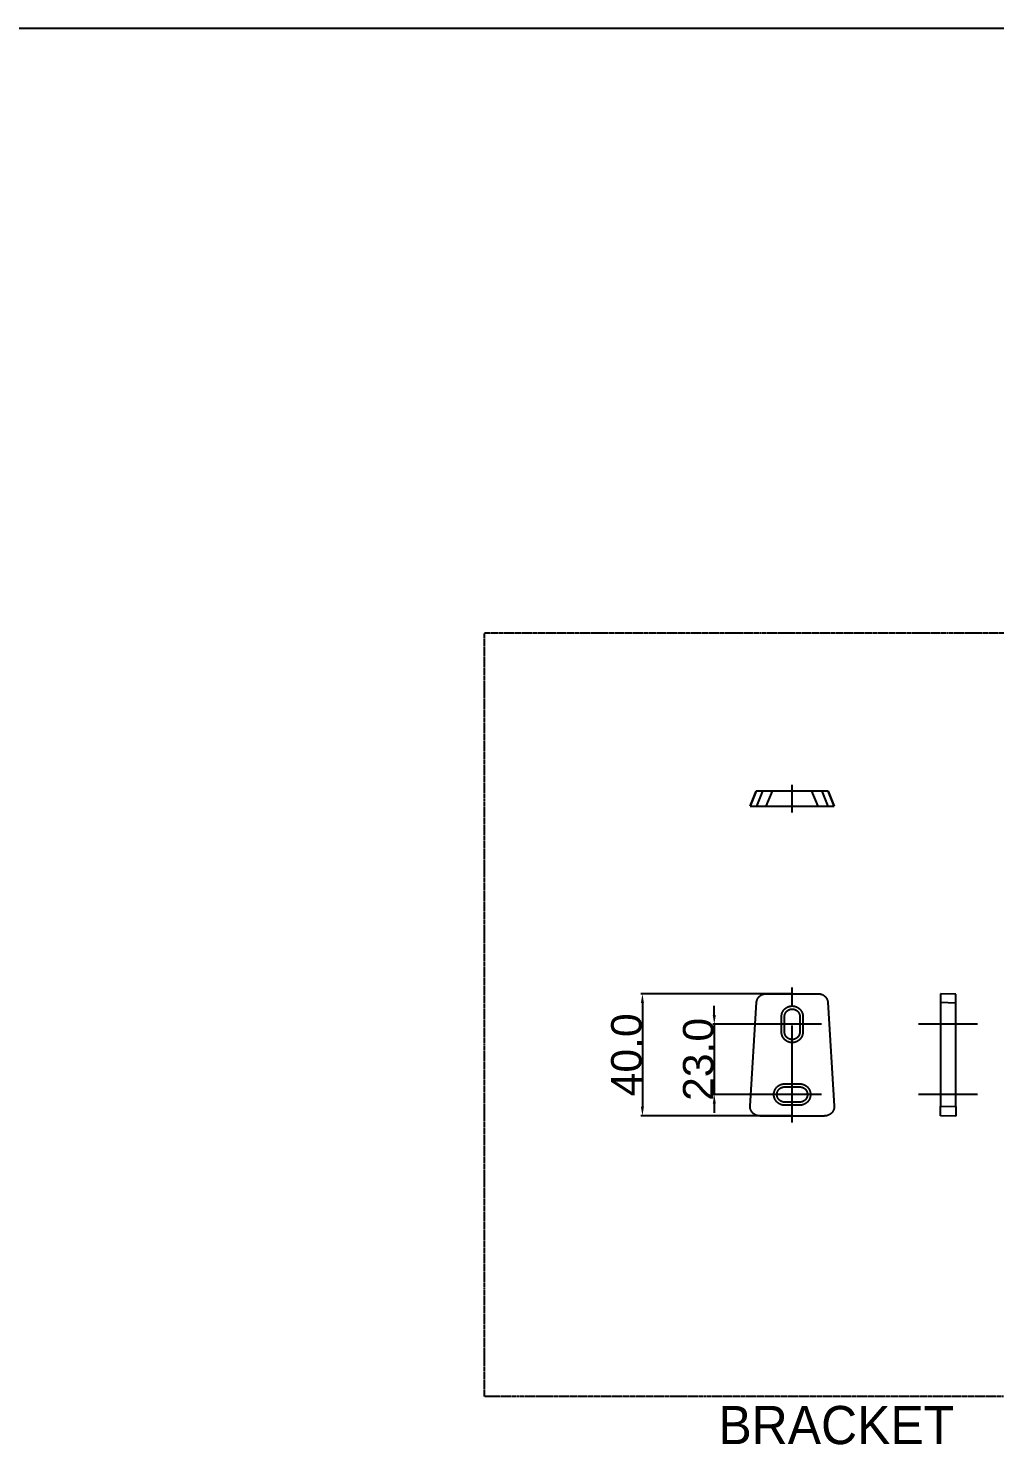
# Model space of a CAD drawing. Header units: millimetres. Extents: x -267 to 1063, y -200 to 868.
# Drawn here: x 495.2 to 811.7, y 404.5 to 868.3 of the extents above; entities that cross this region are included whole.
import ezdxf

# ---------------------------------------------------------------- set-up
doc = ezdxf.new("R2010")
doc.units = ezdxf.units.MM
doc.header["$MEASUREMENT"] = 0
for name, pattern in [('CENTER', [50.8, 31.75, -6.35, 6.35, -6.35]), ('PHANTOM', [2.5, 1.25, -0.25, 0.25, -0.25, 0.25, -0.25]), ('PHANTOM2', [1.25, 0.625, -0.125, 0.125, -0.125, 0.125, -0.125])]:
    doc.linetypes.add(name, pattern=pattern)
for name, color, linetype in [('4', 1, 'PHANTOM'), ('CEN', 1, 'CENTER'), ('Default', 7, 'Continuous')]:
    doc.layers.add(name, color=color, linetype=linetype)
doc.styles.add('Arial', font='arial.ttf')
doc.dimstyles.new('Dimension Style 02', dxfattribs={"dimtxt": 10, "dimasz": 3, "dimexe": 0.5, "dimexo": 0.5, "dimgap": 0.09, "dimtad": 1, "dimtoh": 1, "dimdec": 1, "dimzin": 1, "dimdsep": 46, "dimtxsty": 'Arial', "dimcen": 0.5, "dimadec": 1, "dimazin": 0, "dimtfac": 1, "dimtdec": 4, "dimtix": 1, "dimtmove": 0, "dimatfit": 3, "dimfxl": 0, "dimtolj": 1, "dimtzin": 1, "dimarcsym": 0})

# ---------------------------------------------------------------- blocks, each defined once
blk = doc.blocks.new('*D1')
at = {"layer": 'Default', "color": 0, "lineweight": -2}
for p, q in [((744.89, 552.17), (695.83, 552.17)), ((696.33, 549.17), (696.33, 515.17)), ((744.89, 512.17), (695.83, 512.17))]:
    blk.add_line(p, q, dxfattribs=at)
at = {"layer": 'Default', "color": 0}
for points in [[(696.83, 549.17), (695.83, 549.17), (696.33, 552.17)], [(695.83, 515.17), (696.83, 515.17), (696.33, 512.17)]]:
    blk.add_solid(points, dxfattribs=at)
at = {"layer": 'Defpoints', "color": 0}
for p in [(745.39, 552.17), (696.33, 512.17), (745.39, 512.17)]:
    blk.add_point(p, dxfattribs=at)
at = {"layer": 'Default', "color": 0, "insert": (691.14, 532.17), "char_height": 10, "attachment_point": 5, "rotation": 90, "style": 'Arial'}
blk.add_mtext('\\A1;40.0', dxfattribs=at)
blk = doc.blocks.new('*D2')
at = {"layer": 'Default', "color": 0, "lineweight": -2}
for p, q in [((719.87, 545.17), (719.87, 548.17)), ((744.82, 542.17), (719.37, 542.17)), ((719.87, 542.17), (719.87, 519.17)), ((744.82, 519.17), (719.37, 519.17)), ((719.87, 516.17), (719.87, 513.17))]:
    blk.add_line(p, q, dxfattribs=at)
at = {"layer": 'Default', "color": 0}
for points in [[(719.37, 545.17), (720.37, 545.17), (719.87, 542.17)], [(720.37, 516.17), (719.37, 516.17), (719.87, 519.17)]]:
    blk.add_solid(points, dxfattribs=at)
at = {"layer": 'Defpoints', "color": 0}
for p in [(745.32, 542.17), (719.87, 519.17), (745.32, 519.17)]:
    blk.add_point(p, dxfattribs=at)
at = {"layer": 'Default', "color": 0, "insert": (714.68, 530.67), "char_height": 10, "attachment_point": 5, "rotation": 90, "style": 'Arial'}
blk.add_mtext('\\A1;23.0', dxfattribs=at)

msp = doc.modelspace()

# ---------------------------------------------------------------- linework, layer by layer
for p, q in [((731.58, 613.54), (733.58, 618.54)), ((733.58, 618.54), (731.59, 613.54)), ((735.71, 618.54), (733.58, 618.54)), ((735.71, 618.54), (733.71, 613.54)), ((738.9, 618.54), (735.71, 618.54)), ((736.91, 613.54), (738.9, 618.54)), ((751.87, 618.54), (738.9, 618.54)), ((755.07, 618.54), (751.87, 618.54)), ((753.87, 613.54), (751.87, 618.54)), ((757.19, 618.54), (755.07, 618.54)), ((755.07, 618.54), (757.06, 613.54)), ((759.19, 613.54), (757.19, 618.54)), ((757.19, 618.54), (757.2, 618.54)), ((757.2, 618.54), (759.19, 613.54)), ((731.59, 613.54), (731.58, 613.54)), ((731.59, 613.54), (733.71, 613.54)), ((733.71, 613.54), (736.91, 613.54)), ((736.91, 613.54), (753.87, 613.54)), ((753.87, 613.54), (757.06, 613.54)), ((757.06, 613.54), (759.19, 613.54)), ((759.19, 613.54), (759.19, 613.54)), ((735.37, 551.82), (735.46, 551.87)), ((735.46, 551.87), (735.56, 551.91)), ((735.56, 551.91), (735.66, 551.95)), ((735.66, 551.95), (735.76, 551.99)), ((735.76, 551.99), (735.86, 552.02)), ((735.86, 552.02), (735.96, 552.05)), ((735.96, 552.05), (736.06, 552.08)), ((736.06, 552.08), (736.17, 552.1)), ((736.17, 552.1), (736.27, 552.12)), ((736.27, 552.12), (736.38, 552.14)), ((736.38, 552.14), (736.48, 552.15)), ((736.48, 552.15), (736.59, 552.16)), ((736.59, 552.16), (736.69, 552.17)), ((736.69, 552.17), (736.8, 552.17)), ((736.7, 552.17), (754.07, 552.17)), ((736.8, 552.17), (736.91, 552.17)), ((753.87, 552.17), (753.97, 552.17)), ((753.97, 552.17), (754.08, 552.17)), ((754.08, 552.17), (754.19, 552.16)), ((754.19, 552.16), (754.29, 552.15)), ((754.29, 552.15), (754.4, 552.14)), ((754.4, 552.14), (754.5, 552.12)), ((754.5, 552.12), (754.61, 552.1)), ((754.61, 552.1), (754.71, 552.08)), ((754.71, 552.08), (754.81, 552.05)), ((754.81, 552.05), (754.92, 552.02)), ((754.92, 552.02), (755.02, 551.99)), ((755.02, 551.99), (755.12, 551.95)), ((755.12, 551.95), (755.21, 551.91)), ((755.21, 551.91), (755.31, 551.87)), ((755.31, 551.87), (755.41, 551.82)), ((799.01, 552.04), (794.01, 552.17)), ((794.01, 552.17), (794.01, 549.37)), ((799.01, 549.24), (799.01, 552.04)), ((731.59, 515.37), (733.71, 549.37)), ((733.71, 549.37), (733.72, 549.47)), ((733.72, 549.47), (733.74, 549.58)), ((733.74, 549.58), (733.76, 549.68)), ((733.76, 549.68), (733.78, 549.79)), ((733.78, 549.79), (733.81, 549.89)), ((733.81, 549.89), (733.84, 549.99)), ((733.84, 549.99), (733.87, 550.09)), ((733.87, 550.09), (733.91, 550.19)), ((733.91, 550.19), (733.95, 550.29)), ((733.95, 550.29), (733.99, 550.39)), ((733.99, 550.39), (734.04, 550.48)), ((734.04, 550.48), (734.09, 550.58)), ((734.09, 550.58), (734.14, 550.67)), ((734.14, 550.67), (734.2, 550.76)), ((734.2, 550.76), (734.26, 550.85)), ((734.26, 550.85), (734.32, 550.93)), ((734.32, 550.93), (734.39, 551.02)), ((734.39, 551.02), (734.46, 551.1)), ((734.46, 551.1), (734.53, 551.18)), ((734.53, 551.18), (734.6, 551.25)), ((734.6, 551.25), (734.68, 551.33)), ((734.68, 551.33), (734.76, 551.4)), ((734.76, 551.4), (734.84, 551.47)), ((734.84, 551.47), (734.92, 551.53)), ((734.92, 551.53), (735.01, 551.6)), ((735.01, 551.6), (735.09, 551.66)), ((735.09, 551.66), (735.18, 551.71)), ((735.18, 551.71), (735.28, 551.77)), ((735.28, 551.77), (735.37, 551.82)), ((742.97, 547.2), (743.03, 547.26)), ((743.03, 547.26), (743.1, 547.31)), ((743.1, 547.31), (743.16, 547.37)), ((743.16, 547.37), (743.23, 547.42)), ((743.23, 547.42), (743.3, 547.47)), ((743.3, 547.47), (743.37, 547.53)), ((743.37, 547.53), (743.44, 547.57)), ((743.44, 547.57), (743.51, 547.62)), ((743.51, 547.62), (743.58, 547.67)), ((743.58, 547.67), (743.66, 547.71)), ((743.66, 547.71), (743.73, 547.75)), ((743.73, 547.75), (743.81, 547.79)), ((743.81, 547.79), (743.89, 547.83)), ((743.89, 547.83), (743.97, 547.87)), ((743.97, 547.87), (744.05, 547.9)), ((744.05, 547.9), (744.13, 547.93)), ((744.13, 547.93), (744.21, 547.96)), ((744.21, 547.96), (744.29, 547.99)), ((744.29, 547.99), (744.38, 548.02)), ((744.38, 548.02), (744.46, 548.04)), ((744.46, 548.04), (744.54, 548.06)), ((744.54, 548.06), (744.63, 548.08)), ((744.63, 548.08), (744.71, 548.1)), ((744.71, 548.1), (744.8, 548.12)), ((744.8, 548.12), (744.88, 548.13)), ((744.88, 548.13), (744.97, 548.14)), ((744.97, 548.14), (745.05, 548.15)), ((745.05, 548.15), (745.13, 548.16)), ((745.13, 548.16), (745.22, 548.16)), ((745.22, 548.16), (745.3, 548.17)), ((745.3, 548.17), (745.39, 548.17)), ((745.39, 548.17), (745.47, 548.17)), ((745.47, 548.17), (745.56, 548.16)), ((745.56, 548.16), (745.64, 548.16)), ((745.64, 548.16), (745.72, 548.15)), ((745.72, 548.15), (745.81, 548.14)), ((745.81, 548.14), (745.89, 548.13)), ((745.89, 548.13), (745.98, 548.12)), ((745.98, 548.12), (746.06, 548.1)), ((746.06, 548.1), (746.15, 548.08)), ((746.15, 548.08), (746.23, 548.06)), ((746.23, 548.06), (746.32, 548.04)), ((746.32, 548.04), (746.4, 548.02)), ((746.4, 548.02), (746.48, 547.99)), ((746.48, 547.99), (746.56, 547.96)), ((746.56, 547.96), (746.65, 547.93)), ((746.65, 547.93), (746.73, 547.9)), ((746.73, 547.9), (746.81, 547.87)), ((746.81, 547.87), (746.89, 547.83)), ((746.89, 547.83), (746.96, 547.79)), ((746.96, 547.79), (747.04, 547.75)), ((747.04, 547.75), (747.12, 547.71)), ((747.12, 547.71), (747.19, 547.67)), ((747.19, 547.67), (747.26, 547.62)), ((747.26, 547.62), (747.34, 547.57)), ((747.34, 547.57), (747.41, 547.53)), ((747.41, 547.53), (747.48, 547.47)), ((747.48, 547.47), (747.55, 547.42)), ((747.55, 547.42), (747.61, 547.37)), ((747.61, 547.37), (747.68, 547.31)), ((747.68, 547.31), (747.74, 547.26)), ((747.74, 547.26), (747.8, 547.2)), ((755.41, 551.82), (755.5, 551.77)), ((755.5, 551.77), (755.59, 551.71)), ((755.59, 551.71), (755.68, 551.66)), ((755.68, 551.66), (755.77, 551.6)), ((755.77, 551.6), (755.85, 551.53)), ((755.85, 551.53), (755.94, 551.47)), ((755.94, 551.47), (756.02, 551.4)), ((756.02, 551.4), (756.1, 551.33)), ((756.1, 551.33), (756.17, 551.25)), ((756.17, 551.25), (756.25, 551.18)), ((756.25, 551.18), (756.32, 551.1)), ((756.32, 551.1), (756.39, 551.02)), ((756.39, 551.02), (756.45, 550.93)), ((756.45, 550.93), (756.51, 550.85)), ((756.51, 550.85), (756.57, 550.76)), ((756.57, 550.76), (756.63, 550.67)), ((756.63, 550.67), (756.68, 550.58)), ((756.68, 550.58), (756.73, 550.48)), ((756.73, 550.48), (756.78, 550.39)), ((756.78, 550.39), (756.82, 550.29)), ((756.82, 550.29), (756.86, 550.19)), ((756.86, 550.19), (756.9, 550.09)), ((756.9, 550.09), (756.93, 549.99)), ((756.93, 549.99), (756.97, 549.89)), ((756.97, 549.89), (756.99, 549.79)), ((756.99, 549.79), (757.01, 549.68)), ((757.01, 549.68), (757.03, 549.58)), ((757.03, 549.58), (757.05, 549.47)), ((757.05, 549.47), (757.06, 549.37)), ((757.06, 549.37), (759.19, 515.37)), ((794.01, 549.37), (799.01, 549.24)), ((794.01, 549.37), (794.01, 515.37)), ((799.01, 515.25), (799.01, 549.24)), ((741.89, 544.84), (741.9, 544.92)), ((741.89, 544.75), (741.89, 544.84)), ((741.89, 544.67), (741.89, 544.75)), ((741.89, 539.58), (741.89, 544.67)), ((741.9, 545), (741.91, 545.09)), ((741.9, 544.92), (741.9, 545)), ((741.91, 545.09), (741.92, 545.17)), ((741.92, 545.17), (741.94, 545.26)), ((741.94, 545.26), (741.95, 545.34)), ((741.95, 545.34), (741.97, 545.43)), ((741.97, 545.43), (741.99, 545.51)), ((741.99, 545.51), (742.01, 545.6)), ((742.01, 545.6), (742.04, 545.68)), ((742.04, 545.68), (742.06, 545.76)), ((742.06, 545.76), (742.09, 545.84)), ((742.09, 545.84), (742.12, 545.93)), ((742.12, 545.93), (742.15, 546.01)), ((742.15, 546.01), (742.19, 546.09)), ((742.19, 546.09), (742.22, 546.17)), ((742.22, 546.17), (742.26, 546.24)), ((742.26, 546.24), (742.3, 546.32)), ((742.3, 546.32), (742.34, 546.4)), ((742.34, 546.4), (742.39, 546.47)), ((742.39, 546.47), (742.43, 546.55)), ((742.43, 546.55), (742.48, 546.62)), ((742.48, 546.62), (742.53, 546.69)), ((742.53, 546.69), (742.58, 546.76)), ((742.58, 546.76), (742.63, 546.83)), ((742.63, 546.83), (742.69, 546.89)), ((742.69, 546.89), (742.74, 546.96)), ((742.74, 546.96), (742.8, 547.02)), ((742.8, 547.02), (742.85, 547.08)), ((742.85, 547.08), (742.91, 547.14)), ((742.89, 544.85), (742.9, 544.91)), ((742.89, 544.79), (742.89, 544.85)), ((742.89, 544.73), (742.89, 544.79)), ((742.89, 544.67), (742.89, 544.73)), ((742.89, 539.61), (742.89, 544.67)), ((742.9, 544.91), (742.91, 544.97)), ((742.91, 547.14), (742.97, 547.2)), ((742.91, 545.03), (742.92, 545.09)), ((742.91, 544.97), (742.91, 545.03)), ((742.92, 545.09), (742.93, 545.15)), ((742.93, 545.15), (742.95, 545.21)), ((742.95, 545.21), (742.96, 545.27)), ((742.96, 545.27), (742.98, 545.33)), ((742.98, 545.33), (742.99, 545.39)), ((742.99, 545.39), (743.01, 545.45)), ((743.01, 545.45), (743.03, 545.51)), ((743.03, 545.51), (743.05, 545.57)), ((743.05, 545.57), (743.08, 545.62)), ((743.08, 545.62), (743.1, 545.68)), ((743.1, 545.68), (743.13, 545.74)), ((743.13, 545.74), (743.16, 545.79)), ((743.16, 545.79), (743.18, 545.85)), ((743.18, 545.85), (743.21, 545.9)), ((743.21, 545.9), (743.24, 545.96)), ((743.24, 545.96), (743.28, 546.01)), ((743.28, 546.01), (743.31, 546.06)), ((743.31, 546.06), (743.35, 546.11)), ((743.35, 546.11), (743.38, 546.16)), ((743.38, 546.16), (743.42, 546.21)), ((743.42, 546.21), (743.46, 546.26)), ((743.46, 546.26), (743.5, 546.3)), ((743.5, 546.3), (743.54, 546.35)), ((743.54, 546.35), (743.58, 546.39)), ((743.58, 546.39), (743.62, 546.44)), ((743.62, 546.44), (743.66, 546.48)), ((743.66, 546.48), (743.71, 546.52)), ((743.71, 546.52), (743.75, 546.56)), ((743.75, 546.56), (743.8, 546.6)), ((743.8, 546.6), (743.85, 546.64)), ((743.85, 546.64), (743.89, 546.67)), ((743.89, 546.67), (743.94, 546.71)), ((743.94, 546.71), (743.99, 546.74)), ((743.99, 546.74), (744.05, 546.78)), ((744.05, 546.78), (744.1, 546.81)), ((744.1, 546.81), (744.15, 546.84)), ((744.15, 546.84), (744.21, 546.87)), ((744.21, 546.87), (744.26, 546.9)), ((744.26, 546.9), (744.32, 546.93)), ((744.32, 546.93), (744.37, 546.95)), ((744.37, 546.95), (744.43, 546.98)), ((744.43, 546.98), (744.49, 547)), ((744.49, 547), (744.55, 547.02)), ((744.55, 547.02), (744.61, 547.04)), ((744.61, 547.04), (744.66, 547.06)), ((744.66, 547.06), (744.72, 547.08)), ((744.72, 547.08), (744.78, 547.09)), ((744.78, 547.09), (744.84, 547.11)), ((744.84, 547.11), (744.9, 547.12)), ((744.9, 547.12), (744.96, 547.13)), ((744.96, 547.13), (745.03, 547.14)), ((745.03, 547.14), (745.09, 547.15)), ((745.09, 547.15), (745.15, 547.16)), ((745.15, 547.16), (745.21, 547.16)), ((745.21, 547.16), (745.27, 547.16)), ((745.27, 547.16), (745.33, 547.17)), ((745.33, 547.17), (745.39, 547.17)), ((745.39, 547.17), (745.45, 547.17)), ((745.45, 547.17), (745.51, 547.16)), ((745.51, 547.16), (745.57, 547.16)), ((745.57, 547.16), (745.63, 547.16)), ((745.63, 547.16), (745.69, 547.15)), ((745.69, 547.15), (745.75, 547.14)), ((745.75, 547.14), (745.81, 547.13)), ((745.81, 547.13), (745.87, 547.12)), ((745.87, 547.12), (745.93, 547.11)), ((745.93, 547.11), (745.99, 547.09)), ((745.99, 547.09), (746.05, 547.08)), ((746.05, 547.08), (746.11, 547.06)), ((746.11, 547.06), (746.17, 547.04)), ((746.17, 547.04), (746.23, 547.02)), ((746.23, 547.02), (746.29, 547)), ((746.29, 547), (746.34, 546.98)), ((746.34, 546.98), (746.4, 546.95)), ((746.4, 546.95), (746.46, 546.93)), ((746.46, 546.93), (746.51, 546.9)), ((746.51, 546.9), (746.57, 546.87)), ((746.57, 546.87), (746.62, 546.84)), ((746.62, 546.84), (746.68, 546.81)), ((746.68, 546.81), (746.73, 546.78)), ((746.73, 546.78), (746.78, 546.74)), ((746.78, 546.74), (746.83, 546.71)), ((746.83, 546.71), (746.88, 546.67)), ((746.88, 546.67), (746.93, 546.64)), ((746.93, 546.64), (746.98, 546.6)), ((746.98, 546.6), (747.02, 546.56)), ((747.02, 546.56), (747.07, 546.52)), ((747.07, 546.52), (747.11, 546.48)), ((747.11, 546.48), (747.15, 546.44)), ((747.15, 546.44), (747.2, 546.39)), ((747.2, 546.39), (747.24, 546.35)), ((747.24, 546.35), (747.28, 546.3)), ((747.28, 546.3), (747.32, 546.26)), ((747.32, 546.26), (747.36, 546.21)), ((747.36, 546.21), (747.39, 546.16)), ((747.39, 546.16), (747.43, 546.11)), ((747.43, 546.11), (747.46, 546.06)), ((747.46, 546.06), (747.5, 546.01)), ((747.5, 546.01), (747.53, 545.96)), ((747.53, 545.96), (747.56, 545.9)), ((747.56, 545.9), (747.59, 545.85)), ((747.59, 545.85), (747.62, 545.79)), ((747.62, 545.79), (747.65, 545.74)), ((747.65, 545.74), (747.67, 545.68)), ((747.67, 545.68), (747.7, 545.62)), ((747.7, 545.62), (747.72, 545.57)), ((747.72, 545.57), (747.74, 545.51)), ((747.74, 545.51), (747.76, 545.45)), ((747.76, 545.45), (747.78, 545.39)), ((747.78, 545.39), (747.8, 545.33)), ((747.8, 547.2), (747.86, 547.14)), ((747.8, 545.33), (747.81, 545.27)), ((747.81, 545.27), (747.83, 545.21)), ((747.83, 545.21), (747.84, 545.15)), ((747.84, 545.15), (747.85, 545.09)), ((747.85, 545.09), (747.86, 545.03)), ((747.86, 547.14), (747.92, 547.08)), ((747.86, 545.03), (747.87, 544.97)), ((747.87, 544.97), (747.88, 544.91)), ((747.88, 544.91), (747.88, 544.85)), ((747.88, 544.85), (747.88, 544.79)), ((747.88, 544.79), (747.89, 544.73)), ((747.89, 544.73), (747.89, 539.67)), ((747.92, 547.08), (747.98, 547.02)), ((747.98, 547.02), (748.03, 546.96)), ((748.03, 546.96), (748.09, 546.89)), ((748.09, 546.89), (748.14, 546.83)), ((748.14, 546.83), (748.19, 546.76)), ((748.19, 546.76), (748.24, 546.69)), ((748.24, 546.69), (748.29, 546.62)), ((748.29, 546.62), (748.34, 546.55)), ((748.34, 546.55), (748.39, 546.47)), ((748.39, 546.47), (748.43, 546.4)), ((748.43, 546.4), (748.47, 546.32)), ((748.47, 546.32), (748.51, 546.24)), ((748.51, 546.24), (748.55, 546.17)), ((748.55, 546.17), (748.59, 546.09)), ((748.59, 546.09), (748.62, 546.01)), ((748.62, 546.01), (748.65, 545.93)), ((748.65, 545.93), (748.68, 545.84)), ((748.68, 545.84), (748.71, 545.76)), ((748.71, 545.76), (748.74, 545.68)), ((748.74, 545.68), (748.76, 545.6)), ((748.76, 545.6), (748.78, 545.51)), ((748.78, 545.51), (748.8, 545.43)), ((748.8, 545.43), (748.82, 545.34)), ((748.82, 545.34), (748.84, 545.26)), ((748.84, 545.26), (748.85, 545.17)), ((748.85, 545.17), (748.86, 545.09)), ((748.86, 545.09), (748.87, 545)), ((748.87, 545), (748.88, 544.92)), ((748.88, 544.92), (748.88, 544.84)), ((748.88, 544.84), (748.89, 544.75)), ((748.89, 544.75), (748.89, 539.67)), ((741.89, 539.5), (741.89, 539.58)), ((741.9, 539.41), (741.89, 539.5)), ((741.9, 539.33), (741.9, 539.41)), ((741.91, 539.25), (741.9, 539.33)), ((741.92, 539.16), (741.91, 539.25)), ((741.94, 539.08), (741.92, 539.16)), ((741.95, 538.99), (741.94, 539.08)), ((741.97, 538.91), (741.95, 538.99)), ((741.99, 538.82), (741.97, 538.91)), ((742.01, 538.74), (741.99, 538.82)), ((742.04, 538.66), (742.01, 538.74)), ((742.06, 538.57), (742.04, 538.66)), ((742.09, 538.49), (742.06, 538.57)), ((742.12, 538.41), (742.09, 538.49)), ((742.15, 538.33), (742.12, 538.41)), ((742.19, 538.25), (742.15, 538.33)), ((742.22, 538.17), (742.19, 538.25)), ((742.26, 538.09), (742.22, 538.17)), ((742.3, 538.01), (742.26, 538.09)), ((742.34, 537.94), (742.3, 538.01)), ((742.89, 539.55), (742.89, 539.61)), ((742.89, 539.49), (742.89, 539.55)), ((742.9, 539.43), (742.89, 539.49)), ((742.91, 539.37), (742.9, 539.43)), ((742.91, 539.31), (742.91, 539.37)), ((742.92, 539.24), (742.91, 539.31)), ((742.93, 539.18), (742.92, 539.24)), ((742.95, 539.12), (742.93, 539.18)), ((742.96, 539.06), (742.95, 539.12)), ((742.98, 539), (742.96, 539.06)), ((742.99, 538.94), (742.98, 539)), ((743.01, 538.89), (742.99, 538.94)), ((743.03, 538.83), (743.01, 538.89)), ((743.05, 538.77), (743.03, 538.83)), ((743.08, 538.71), (743.05, 538.77)), ((743.1, 538.65), (743.08, 538.71)), ((743.13, 538.6), (743.1, 538.65)), ((743.16, 538.54), (743.13, 538.6)), ((743.18, 538.49), (743.16, 538.54)), ((743.21, 538.43), (743.18, 538.49)), ((743.24, 538.38), (743.21, 538.43)), ((743.28, 538.33), (743.24, 538.38)), ((743.31, 538.27), (743.28, 538.33)), ((743.35, 538.22), (743.31, 538.27)), ((743.38, 538.17), (743.35, 538.22)), ((743.42, 538.13), (743.38, 538.17)), ((743.46, 538.08), (743.42, 538.13)), ((743.5, 538.03), (743.46, 538.08)), ((743.54, 537.99), (743.5, 538.03)), ((743.58, 537.94), (743.54, 537.99)), ((743.62, 537.9), (743.58, 537.94)), ((747.2, 537.94), (747.15, 537.9)), ((747.24, 537.99), (747.2, 537.94)), ((747.28, 538.03), (747.24, 537.99)), ((747.32, 538.08), (747.28, 538.03)), ((747.36, 538.13), (747.32, 538.08)), ((747.39, 538.17), (747.36, 538.13)), ((747.43, 538.22), (747.39, 538.17)), ((747.46, 538.27), (747.43, 538.22)), ((747.5, 538.33), (747.46, 538.27)), ((747.53, 538.38), (747.5, 538.33)), ((747.56, 538.43), (747.53, 538.38)), ((747.59, 538.49), (747.56, 538.43)), ((747.62, 538.54), (747.59, 538.49)), ((747.65, 538.6), (747.62, 538.54)), ((747.67, 538.65), (747.65, 538.6)), ((747.7, 538.71), (747.67, 538.65)), ((747.72, 538.77), (747.7, 538.71)), ((747.74, 538.83), (747.72, 538.77)), ((747.76, 538.89), (747.74, 538.83)), ((747.78, 538.94), (747.76, 538.89)), ((747.8, 539), (747.78, 538.94)), ((747.81, 539.06), (747.8, 539)), ((747.83, 539.12), (747.81, 539.06)), ((747.84, 539.18), (747.83, 539.12)), ((747.85, 539.24), (747.84, 539.18)), ((747.86, 539.31), (747.85, 539.24)), ((747.87, 539.37), (747.86, 539.31)), ((747.88, 539.43), (747.87, 539.37)), ((747.89, 539.61), (747.88, 539.55)), ((747.88, 539.55), (747.88, 539.49)), ((747.88, 539.49), (747.88, 539.43)), ((747.89, 539.67), (747.89, 539.61)), ((748.47, 538.01), (748.43, 537.94)), ((748.51, 538.09), (748.47, 538.01)), ((748.55, 538.17), (748.51, 538.09)), ((748.59, 538.25), (748.55, 538.17)), ((748.62, 538.33), (748.59, 538.25)), ((748.65, 538.41), (748.62, 538.33)), ((748.68, 538.49), (748.65, 538.41)), ((748.71, 538.57), (748.68, 538.49)), ((748.74, 538.66), (748.71, 538.57)), ((748.76, 538.74), (748.74, 538.66)), ((748.78, 538.82), (748.76, 538.74)), ((748.8, 538.91), (748.78, 538.82)), ((748.82, 538.99), (748.8, 538.91)), ((748.84, 539.08), (748.82, 538.99)), ((748.85, 539.16), (748.84, 539.08)), ((748.86, 539.25), (748.85, 539.16)), ((748.87, 539.33), (748.86, 539.25)), ((748.88, 539.41), (748.87, 539.33)), ((748.89, 539.58), (748.88, 539.5)), ((748.88, 539.5), (748.88, 539.41)), ((748.89, 539.67), (748.89, 539.58)), ((742.39, 537.86), (742.34, 537.94)), ((742.43, 537.79), (742.39, 537.86)), ((742.48, 537.72), (742.43, 537.79)), ((742.53, 537.65), (742.48, 537.72)), ((742.58, 537.58), (742.53, 537.65)), ((742.63, 537.51), (742.58, 537.58)), ((742.69, 537.44), (742.63, 537.51)), ((742.74, 537.38), (742.69, 537.44)), ((742.8, 537.31), (742.74, 537.38)), ((742.85, 537.25), (742.8, 537.31)), ((742.91, 537.19), (742.85, 537.25)), ((742.97, 537.13), (742.91, 537.19)), ((743.03, 537.08), (742.97, 537.13)), ((743.1, 537.02), (743.03, 537.08)), ((743.16, 536.97), (743.1, 537.02)), ((743.23, 536.91), (743.16, 536.97)), ((743.3, 536.86), (743.23, 536.91)), ((743.37, 536.81), (743.3, 536.86)), ((743.44, 536.76), (743.37, 536.81)), ((743.51, 536.71), (743.44, 536.76)), ((743.58, 536.67), (743.51, 536.71)), ((743.66, 536.62), (743.58, 536.67)), ((743.66, 537.86), (743.62, 537.9)), ((743.71, 537.82), (743.66, 537.86)), ((743.73, 536.58), (743.66, 536.62)), ((743.75, 537.78), (743.71, 537.82)), ((743.81, 536.54), (743.73, 536.58)), ((743.8, 537.74), (743.75, 537.78)), ((743.85, 537.7), (743.8, 537.74)), ((743.89, 536.5), (743.81, 536.54)), ((743.89, 537.66), (743.85, 537.7)), ((743.94, 537.63), (743.89, 537.66)), ((743.97, 536.47), (743.89, 536.5)), ((743.99, 537.59), (743.94, 537.63)), ((744.05, 536.43), (743.97, 536.47)), ((744.05, 537.56), (743.99, 537.59)), ((744.1, 537.53), (744.05, 537.56)), ((744.13, 536.4), (744.05, 536.43)), ((744.15, 537.49), (744.1, 537.53)), ((744.21, 536.37), (744.13, 536.4)), ((744.21, 537.46), (744.15, 537.49)), ((744.26, 537.44), (744.21, 537.46)), ((744.29, 536.34), (744.21, 536.37)), ((744.32, 537.41), (744.26, 537.44)), ((744.38, 536.32), (744.29, 536.34)), ((744.37, 537.38), (744.32, 537.41)), ((744.43, 537.36), (744.37, 537.38)), ((744.46, 536.29), (744.38, 536.32)), ((744.49, 537.33), (744.43, 537.36)), ((744.54, 536.27), (744.46, 536.29)), ((744.55, 537.31), (744.49, 537.33)), ((744.63, 536.25), (744.54, 536.27)), ((744.61, 537.29), (744.55, 537.31)), ((744.66, 537.27), (744.61, 537.29)), ((744.71, 536.23), (744.63, 536.25)), ((744.72, 537.26), (744.66, 537.27)), ((744.8, 536.22), (744.71, 536.23)), ((744.78, 537.24), (744.72, 537.26)), ((744.84, 537.23), (744.78, 537.24)), ((744.88, 536.2), (744.8, 536.22)), ((744.9, 537.21), (744.84, 537.23)), ((744.97, 536.19), (744.88, 536.2)), ((744.96, 537.2), (744.9, 537.21)), ((745.03, 537.19), (744.96, 537.2)), ((745.05, 536.18), (744.97, 536.19)), ((745.09, 537.19), (745.03, 537.19)), ((745.13, 536.18), (745.05, 536.18)), ((745.15, 537.18), (745.09, 537.19)), ((745.22, 536.17), (745.13, 536.18)), ((745.21, 537.17), (745.15, 537.18)), ((745.27, 537.17), (745.21, 537.17)), ((745.3, 536.17), (745.22, 536.17)), ((745.33, 537.17), (745.27, 537.17)), ((745.39, 536.17), (745.3, 536.17)), ((745.39, 537.17), (745.33, 537.17)), ((745.45, 537.17), (745.39, 537.17)), ((745.47, 536.17), (745.39, 536.17)), ((745.51, 537.17), (745.45, 537.17)), ((745.56, 536.17), (745.47, 536.17)), ((745.57, 537.17), (745.51, 537.17)), ((745.64, 536.18), (745.56, 536.17)), ((745.63, 537.18), (745.57, 537.17)), ((745.69, 537.19), (745.63, 537.18)), ((745.72, 536.18), (745.64, 536.18)), ((745.75, 537.19), (745.69, 537.19)), ((745.81, 536.19), (745.72, 536.18)), ((745.81, 537.2), (745.75, 537.19)), ((745.87, 537.21), (745.81, 537.2)), ((745.89, 536.2), (745.81, 536.19)), ((745.93, 537.23), (745.87, 537.21)), ((745.98, 536.22), (745.89, 536.2)), ((745.99, 537.24), (745.93, 537.23)), ((746.06, 536.23), (745.98, 536.22)), ((746.05, 537.26), (745.99, 537.24)), ((746.11, 537.27), (746.05, 537.26)), ((746.15, 536.25), (746.06, 536.23)), ((746.17, 537.29), (746.11, 537.27)), ((746.23, 536.27), (746.15, 536.25)), ((746.23, 537.31), (746.17, 537.29)), ((746.29, 537.33), (746.23, 537.31)), ((746.32, 536.29), (746.23, 536.27)), ((746.34, 537.36), (746.29, 537.33)), ((746.4, 536.32), (746.32, 536.29)), ((746.4, 537.38), (746.34, 537.36)), ((746.46, 537.41), (746.4, 537.38)), ((746.48, 536.34), (746.4, 536.32)), ((746.51, 537.44), (746.46, 537.41)), ((746.56, 536.37), (746.48, 536.34)), ((746.57, 537.46), (746.51, 537.44)), ((746.65, 536.4), (746.56, 536.37)), ((746.62, 537.49), (746.57, 537.46)), ((746.68, 537.53), (746.62, 537.49)), ((746.73, 536.43), (746.65, 536.4)), ((746.73, 537.56), (746.68, 537.53)), ((746.78, 537.59), (746.73, 537.56)), ((746.81, 536.47), (746.73, 536.43)), ((746.83, 537.63), (746.78, 537.59)), ((746.89, 536.5), (746.81, 536.47)), ((746.88, 537.66), (746.83, 537.63)), ((746.93, 537.7), (746.88, 537.66)), ((746.96, 536.54), (746.89, 536.5)), ((746.98, 537.74), (746.93, 537.7)), ((747.04, 536.58), (746.96, 536.54)), ((747.02, 537.78), (746.98, 537.74)), ((747.07, 537.82), (747.02, 537.78)), ((747.12, 536.62), (747.04, 536.58)), ((747.11, 537.86), (747.07, 537.82)), ((747.15, 537.9), (747.11, 537.86)), ((747.19, 536.67), (747.12, 536.62)), ((747.26, 536.71), (747.19, 536.67)), ((747.34, 536.76), (747.26, 536.71)), ((747.41, 536.81), (747.34, 536.76)), ((747.48, 536.86), (747.41, 536.81)), ((747.55, 536.91), (747.48, 536.86)), ((747.61, 536.97), (747.55, 536.91)), ((747.68, 537.02), (747.61, 536.97)), ((747.74, 537.08), (747.68, 537.02)), ((747.8, 537.13), (747.74, 537.08)), ((747.86, 537.19), (747.8, 537.13)), ((747.92, 537.25), (747.86, 537.19)), ((747.98, 537.31), (747.92, 537.25)), ((748.03, 537.38), (747.98, 537.31)), ((748.09, 537.44), (748.03, 537.38)), ((748.14, 537.51), (748.09, 537.44)), ((748.19, 537.58), (748.14, 537.51)), ((748.24, 537.65), (748.19, 537.58)), ((748.29, 537.72), (748.24, 537.65)), ((748.34, 537.79), (748.29, 537.72)), ((748.39, 537.86), (748.34, 537.79)), ((748.43, 537.94), (748.39, 537.86)), ((739.39, 519.34), (739.4, 519.42)), ((739.4, 519.5), (739.41, 519.59)), ((739.4, 519.42), (739.4, 519.5)), ((739.41, 519.59), (739.42, 519.67)), ((739.42, 519.67), (739.44, 519.76)), ((739.44, 519.76), (739.45, 519.84)), ((739.45, 519.84), (739.47, 519.93)), ((739.47, 519.93), (739.49, 520.01)), ((739.49, 520.01), (739.51, 520.1)), ((739.51, 520.1), (739.54, 520.18)), ((739.54, 520.18), (739.56, 520.26)), ((739.56, 520.26), (739.59, 520.34)), ((739.59, 520.34), (739.62, 520.43)), ((739.62, 520.43), (739.65, 520.51)), ((739.65, 520.51), (739.69, 520.59)), ((739.69, 520.59), (739.72, 520.67)), ((739.72, 520.67), (739.76, 520.74)), ((739.76, 520.74), (739.8, 520.82)), ((739.8, 520.82), (739.84, 520.9)), ((739.84, 520.9), (739.89, 520.97)), ((739.89, 520.97), (739.93, 521.05)), ((739.93, 521.05), (739.98, 521.12)), ((739.98, 521.12), (740.03, 521.19)), ((740.03, 521.19), (740.08, 521.26)), ((740.08, 521.26), (740.13, 521.33)), ((740.13, 521.33), (740.19, 521.39)), ((740.19, 521.39), (740.24, 521.46)), ((740.24, 521.46), (740.3, 521.52)), ((740.3, 521.52), (740.35, 521.58)), ((740.35, 521.58), (740.41, 521.64)), ((740.39, 519.35), (740.4, 519.41)), ((740.4, 519.41), (740.41, 519.47)), ((740.41, 521.64), (740.47, 521.7)), ((740.41, 519.53), (740.42, 519.59)), ((740.41, 519.47), (740.41, 519.53)), ((740.42, 519.59), (740.43, 519.65)), ((740.43, 519.65), (740.45, 519.71)), ((740.45, 519.71), (740.46, 519.77)), ((740.46, 519.77), (740.48, 519.83)), ((740.47, 521.7), (740.53, 521.76)), ((740.48, 519.83), (740.49, 519.89)), ((740.49, 519.89), (740.51, 519.95)), ((740.51, 519.95), (740.53, 520.01)), ((740.53, 521.76), (740.6, 521.81)), ((740.53, 520.01), (740.55, 520.07)), ((740.55, 520.07), (740.58, 520.12)), ((740.58, 520.12), (740.6, 520.18)), ((740.6, 521.81), (740.66, 521.87)), ((740.6, 520.18), (740.63, 520.24)), ((740.63, 520.24), (740.65, 520.29)), ((740.65, 520.29), (740.68, 520.35)), ((740.66, 521.87), (740.73, 521.92)), ((740.68, 520.35), (740.71, 520.4)), ((740.71, 520.4), (740.74, 520.46)), ((740.73, 521.92), (740.8, 521.97)), ((740.74, 520.46), (740.78, 520.51)), ((740.78, 520.51), (740.81, 520.56)), ((740.8, 521.97), (740.87, 522.03)), ((740.81, 520.56), (740.85, 520.61)), ((740.85, 520.61), (740.88, 520.66)), ((740.87, 522.03), (740.94, 522.07)), ((740.88, 520.66), (740.92, 520.71)), ((740.92, 520.71), (740.96, 520.76)), ((740.94, 522.07), (741.01, 522.12)), ((740.96, 520.76), (741, 520.8)), ((741, 520.8), (741.04, 520.85)), ((741.01, 522.12), (741.08, 522.17)), ((741.04, 520.85), (741.08, 520.89)), ((741.08, 522.17), (741.16, 522.21)), ((741.08, 520.89), (741.12, 520.94)), ((741.12, 520.94), (741.16, 520.98)), ((741.16, 522.21), (741.23, 522.25)), ((741.16, 520.98), (741.21, 521.02)), ((741.21, 521.02), (741.25, 521.06)), ((741.23, 522.25), (741.31, 522.29)), ((741.25, 521.06), (741.3, 521.1)), ((741.3, 521.1), (741.35, 521.14)), ((741.31, 522.29), (741.39, 522.33)), ((741.35, 521.14), (741.39, 521.17)), ((741.39, 522.33), (741.47, 522.37)), ((741.39, 521.17), (741.44, 521.21)), ((741.44, 521.21), (741.49, 521.24)), ((741.47, 522.37), (741.55, 522.4)), ((741.49, 521.24), (741.55, 521.28)), ((741.55, 522.4), (741.63, 522.43)), ((741.55, 521.28), (741.6, 521.31)), ((741.6, 521.31), (741.65, 521.34)), ((741.63, 522.43), (741.71, 522.46)), ((741.65, 521.34), (741.71, 521.37)), ((741.71, 522.46), (741.79, 522.49)), ((741.71, 521.37), (741.76, 521.4)), ((741.76, 521.4), (741.82, 521.43)), ((741.79, 522.49), (741.88, 522.52)), ((741.82, 521.43), (741.87, 521.45)), ((741.87, 521.45), (741.93, 521.48)), ((741.88, 522.52), (741.96, 522.54)), ((741.93, 521.48), (741.99, 521.5)), ((741.96, 522.54), (742.04, 522.56)), ((741.99, 521.5), (742.05, 521.52)), ((742.04, 522.56), (742.13, 522.58)), ((742.05, 521.52), (742.11, 521.54)), ((742.11, 521.54), (742.16, 521.56)), ((742.13, 522.58), (742.21, 522.6)), ((742.16, 521.56), (742.22, 521.58)), ((742.21, 522.6), (742.3, 522.62)), ((742.22, 521.58), (742.28, 521.59)), ((742.28, 521.59), (742.34, 521.61)), ((742.3, 522.62), (742.38, 522.63)), ((742.34, 521.61), (742.4, 521.62)), ((742.38, 522.63), (742.47, 522.64)), ((742.4, 521.62), (742.46, 521.63)), ((742.46, 521.63), (742.53, 521.64)), ((742.47, 522.64), (742.55, 522.65)), ((742.53, 521.64), (742.59, 521.65)), ((742.55, 522.65), (742.63, 522.66)), ((742.59, 521.65), (742.65, 521.66)), ((742.63, 522.66), (742.72, 522.66)), ((742.65, 521.66), (742.71, 521.66)), ((742.71, 521.66), (742.77, 521.66)), ((742.72, 522.66), (742.8, 522.67)), ((742.77, 521.66), (742.83, 521.67)), ((742.8, 522.67), (747.89, 522.67)), ((742.83, 521.67), (747.89, 521.67)), ((747.89, 522.67), (747.97, 522.67)), ((747.89, 521.67), (747.95, 521.67)), ((747.95, 521.67), (748.01, 521.66)), ((747.97, 522.67), (748.06, 522.66)), ((748.01, 521.66), (748.07, 521.66)), ((748.06, 522.66), (748.14, 522.66)), ((748.07, 521.66), (748.13, 521.66)), ((748.13, 521.66), (748.19, 521.65)), ((748.14, 522.66), (748.22, 522.65)), ((748.19, 521.65), (748.25, 521.64)), ((748.22, 522.65), (748.31, 522.64)), ((748.25, 521.64), (748.31, 521.63)), ((748.31, 522.64), (748.39, 522.63)), ((748.31, 521.63), (748.37, 521.62)), ((748.37, 521.62), (748.43, 521.61)), ((748.39, 522.63), (748.48, 522.62)), ((748.43, 521.61), (748.49, 521.59)), ((748.48, 522.62), (748.56, 522.6)), ((748.49, 521.59), (748.55, 521.58)), ((748.55, 521.58), (748.61, 521.56)), ((748.56, 522.6), (748.65, 522.58)), ((748.61, 521.56), (748.67, 521.54)), ((748.65, 522.58), (748.73, 522.56)), ((748.67, 521.54), (748.73, 521.52)), ((748.73, 522.56), (748.82, 522.54)), ((748.73, 521.52), (748.79, 521.5)), ((748.79, 521.5), (748.84, 521.48)), ((748.82, 522.54), (748.9, 522.52)), ((748.84, 521.48), (748.9, 521.45)), ((748.9, 522.52), (748.98, 522.49)), ((748.9, 521.45), (748.96, 521.43)), ((748.96, 521.43), (749.01, 521.4)), ((748.98, 522.49), (749.06, 522.46)), ((749.01, 521.4), (749.07, 521.37)), ((749.06, 522.46), (749.15, 522.43)), ((749.07, 521.37), (749.12, 521.34)), ((749.12, 521.34), (749.18, 521.31)), ((749.15, 522.43), (749.23, 522.4)), ((749.18, 521.31), (749.23, 521.28)), ((749.23, 522.4), (749.31, 522.37)), ((749.23, 521.28), (749.28, 521.24)), ((749.28, 521.24), (749.33, 521.21)), ((749.31, 522.37), (749.39, 522.33)), ((749.33, 521.21), (749.38, 521.17)), ((749.38, 521.17), (749.43, 521.14)), ((749.39, 522.33), (749.46, 522.29)), ((749.43, 521.14), (749.48, 521.1)), ((749.46, 522.29), (749.54, 522.25)), ((749.48, 521.1), (749.52, 521.06)), ((749.52, 521.06), (749.57, 521.02)), ((749.54, 522.25), (749.62, 522.21)), ((749.57, 521.02), (749.61, 520.98)), ((749.61, 520.98), (749.65, 520.94)), ((749.62, 522.21), (749.69, 522.17)), ((749.65, 520.94), (749.7, 520.89)), ((749.69, 522.17), (749.76, 522.12)), ((749.7, 520.89), (749.74, 520.85)), ((749.74, 520.85), (749.78, 520.8)), ((749.76, 522.12), (749.84, 522.07)), ((749.78, 520.8), (749.82, 520.76)), ((749.82, 520.76), (749.86, 520.71)), ((749.84, 522.07), (749.91, 522.03)), ((749.86, 520.71), (749.89, 520.66)), ((749.89, 520.66), (749.93, 520.61)), ((749.91, 522.03), (749.98, 521.97)), ((749.93, 520.61), (749.96, 520.56)), ((749.96, 520.56), (750, 520.51)), ((749.98, 521.97), (750.05, 521.92)), ((750, 520.51), (750.03, 520.46)), ((750.03, 520.46), (750.06, 520.4)), ((750.05, 521.92), (750.11, 521.87)), ((750.06, 520.4), (750.09, 520.35)), ((750.09, 520.35), (750.12, 520.29)), ((750.11, 521.87), (750.18, 521.81)), ((750.12, 520.29), (750.15, 520.24)), ((750.15, 520.24), (750.17, 520.18)), ((750.17, 520.18), (750.2, 520.12)), ((750.18, 521.81), (750.24, 521.76)), ((750.2, 520.12), (750.22, 520.07)), ((750.22, 520.07), (750.24, 520.01)), ((750.24, 521.76), (750.3, 521.7)), ((750.24, 520.01), (750.26, 519.95)), ((750.26, 519.95), (750.28, 519.89)), ((750.28, 519.89), (750.3, 519.83)), ((750.3, 521.7), (750.36, 521.64)), ((750.3, 519.83), (750.31, 519.77)), ((750.31, 519.77), (750.33, 519.71)), ((750.33, 519.71), (750.34, 519.65)), ((750.34, 519.65), (750.35, 519.59)), ((750.35, 519.59), (750.36, 519.53)), ((750.36, 521.64), (750.42, 521.58)), ((750.36, 519.53), (750.37, 519.47)), ((750.37, 519.47), (750.38, 519.41)), ((750.38, 519.41), (750.38, 519.35)), ((750.42, 521.58), (750.48, 521.52)), ((750.48, 521.52), (750.53, 521.46)), ((750.53, 521.46), (750.59, 521.39)), ((750.59, 521.39), (750.64, 521.33)), ((750.64, 521.33), (750.69, 521.26)), ((750.69, 521.26), (750.74, 521.19)), ((750.74, 521.19), (750.79, 521.12)), ((750.79, 521.12), (750.84, 521.05)), ((750.84, 521.05), (750.89, 520.97)), ((750.89, 520.97), (750.93, 520.9)), ((750.93, 520.9), (750.97, 520.82)), ((750.97, 520.82), (751.01, 520.74)), ((751.01, 520.74), (751.05, 520.67)), ((751.05, 520.67), (751.09, 520.59)), ((751.09, 520.59), (751.12, 520.51)), ((751.12, 520.51), (751.15, 520.43)), ((751.15, 520.43), (751.18, 520.34)), ((751.18, 520.34), (751.21, 520.26)), ((751.21, 520.26), (751.24, 520.18)), ((751.24, 520.18), (751.26, 520.1)), ((751.26, 520.1), (751.28, 520.01)), ((751.28, 520.01), (751.3, 519.93)), ((751.3, 519.93), (751.32, 519.84)), ((751.32, 519.84), (751.34, 519.76)), ((751.34, 519.76), (751.35, 519.67)), ((751.35, 519.67), (751.36, 519.59)), ((751.36, 519.59), (751.37, 519.5)), ((751.37, 519.5), (751.38, 519.42)), ((751.38, 519.42), (751.38, 519.34)), ((731.59, 515.26), (731.59, 515.37)), ((731.59, 515.15), (731.59, 515.26)), ((731.6, 515.04), (731.59, 515.15)), ((731.61, 514.94), (731.6, 515.04)), ((731.62, 514.83), (731.61, 514.94)), ((731.64, 514.72), (731.62, 514.83)), ((739.39, 519.25), (739.39, 519.34)), ((739.39, 519.17), (739.39, 519.25)), ((739.39, 519.08), (739.39, 519.17)), ((739.39, 519), (739.39, 519.08)), ((739.4, 518.91), (739.39, 519)), ((739.4, 518.83), (739.4, 518.91)), ((739.41, 518.75), (739.4, 518.83)), ((739.42, 518.66), (739.41, 518.75)), ((739.44, 518.58), (739.42, 518.66)), ((739.45, 518.49), (739.44, 518.58)), ((739.47, 518.41), (739.45, 518.49)), ((739.49, 518.32), (739.47, 518.41)), ((739.51, 518.24), (739.49, 518.32)), ((739.54, 518.16), (739.51, 518.24)), ((739.56, 518.07), (739.54, 518.16)), ((739.59, 517.99), (739.56, 518.07)), ((739.62, 517.91), (739.59, 517.99)), ((739.65, 517.83), (739.62, 517.91)), ((739.69, 517.75), (739.65, 517.83)), ((739.72, 517.67), (739.69, 517.75)), ((739.76, 517.59), (739.72, 517.67)), ((739.8, 517.51), (739.76, 517.59)), ((739.84, 517.44), (739.8, 517.51)), ((739.89, 517.36), (739.84, 517.44)), ((739.93, 517.29), (739.89, 517.36)), ((739.98, 517.22), (739.93, 517.29)), ((740.03, 517.15), (739.98, 517.22)), ((740.08, 517.08), (740.03, 517.15)), ((740.13, 517.01), (740.08, 517.08)), ((740.19, 516.94), (740.13, 517.01)), ((740.24, 516.88), (740.19, 516.94)), ((740.3, 516.81), (740.24, 516.88)), ((740.35, 516.75), (740.3, 516.81)), ((740.41, 516.69), (740.35, 516.75)), ((740.39, 519.29), (740.39, 519.35)), ((740.39, 519.23), (740.39, 519.29)), ((740.39, 519.17), (740.39, 519.23)), ((740.39, 519.11), (740.39, 519.17)), ((740.39, 519.05), (740.39, 519.11)), ((740.39, 518.99), (740.39, 519.05)), ((740.4, 518.93), (740.39, 518.99)), ((740.41, 518.87), (740.4, 518.93)), ((740.41, 518.81), (740.41, 518.87)), ((740.42, 518.74), (740.41, 518.81)), ((740.47, 516.63), (740.41, 516.69)), ((740.43, 518.68), (740.42, 518.74)), ((740.45, 518.62), (740.43, 518.68)), ((740.46, 518.56), (740.45, 518.62)), ((740.48, 518.5), (740.46, 518.56)), ((740.53, 516.58), (740.47, 516.63)), ((740.49, 518.44), (740.48, 518.5)), ((740.51, 518.39), (740.49, 518.44)), ((740.53, 518.33), (740.51, 518.39)), ((740.55, 518.27), (740.53, 518.33)), ((740.6, 516.52), (740.53, 516.58)), ((740.58, 518.21), (740.55, 518.27)), ((740.6, 518.15), (740.58, 518.21)), ((740.63, 518.1), (740.6, 518.15)), ((740.66, 516.47), (740.6, 516.52)), ((740.65, 518.04), (740.63, 518.1)), ((740.68, 517.99), (740.65, 518.04)), ((740.73, 516.41), (740.66, 516.47)), ((740.71, 517.93), (740.68, 517.99)), ((740.74, 517.88), (740.71, 517.93)), ((740.8, 516.36), (740.73, 516.41)), ((740.78, 517.83), (740.74, 517.88)), ((740.81, 517.77), (740.78, 517.83)), ((740.87, 516.31), (740.8, 516.36)), ((740.85, 517.72), (740.81, 517.77)), ((740.88, 517.67), (740.85, 517.72)), ((740.94, 516.26), (740.87, 516.31)), ((740.92, 517.63), (740.88, 517.67)), ((740.96, 517.58), (740.92, 517.63)), ((741.01, 516.21), (740.94, 516.26)), ((741, 517.53), (740.96, 517.58)), ((741.04, 517.49), (741, 517.53)), ((741.08, 516.17), (741.01, 516.21)), ((741.08, 517.44), (741.04, 517.49)), ((741.12, 517.4), (741.08, 517.44)), ((741.16, 516.12), (741.08, 516.17)), ((741.16, 517.36), (741.12, 517.4)), ((741.21, 517.32), (741.16, 517.36)), ((741.23, 516.08), (741.16, 516.12)), ((741.25, 517.28), (741.21, 517.32)), ((741.31, 516.04), (741.23, 516.08)), ((741.3, 517.24), (741.25, 517.28)), ((741.35, 517.2), (741.3, 517.24)), ((741.39, 516), (741.31, 516.04)), ((741.39, 517.16), (741.35, 517.2)), ((741.44, 517.13), (741.39, 517.16)), ((741.47, 515.97), (741.39, 516)), ((741.49, 517.09), (741.44, 517.13)), ((741.55, 515.93), (741.47, 515.97)), ((741.55, 517.06), (741.49, 517.09)), ((741.6, 517.03), (741.55, 517.06)), ((741.63, 515.9), (741.55, 515.93)), ((741.65, 516.99), (741.6, 517.03)), ((741.71, 515.87), (741.63, 515.9)), ((741.71, 516.96), (741.65, 516.99)), ((741.76, 516.94), (741.71, 516.96)), ((741.79, 515.84), (741.71, 515.87)), ((741.82, 516.91), (741.76, 516.94)), ((741.88, 515.82), (741.79, 515.84)), ((741.87, 516.88), (741.82, 516.91)), ((741.93, 516.86), (741.87, 516.88)), ((741.96, 515.79), (741.88, 515.82)), ((741.99, 516.83), (741.93, 516.86)), ((742.04, 515.77), (741.96, 515.79)), ((742.05, 516.81), (741.99, 516.83)), ((742.13, 515.75), (742.04, 515.77)), ((742.11, 516.79), (742.05, 516.81)), ((742.16, 516.77), (742.11, 516.79)), ((742.21, 515.73), (742.13, 515.75)), ((742.22, 516.76), (742.16, 516.77)), ((742.3, 515.72), (742.21, 515.73)), ((742.28, 516.74), (742.22, 516.76)), ((742.34, 516.73), (742.28, 516.74)), ((742.38, 515.7), (742.3, 515.72)), ((742.4, 516.71), (742.34, 516.73)), ((742.47, 515.69), (742.38, 515.7)), ((742.46, 516.7), (742.4, 516.71)), ((742.53, 516.69), (742.46, 516.7)), ((742.55, 515.68), (742.47, 515.69)), ((742.59, 516.69), (742.53, 516.69)), ((742.63, 515.68), (742.55, 515.68)), ((742.65, 516.68), (742.59, 516.69)), ((742.72, 515.67), (742.63, 515.68)), ((742.71, 516.67), (742.65, 516.68)), ((742.77, 516.67), (742.71, 516.67)), ((742.8, 515.67), (742.72, 515.67)), ((742.83, 516.67), (742.77, 516.67)), ((742.89, 515.67), (742.8, 515.67)), ((742.89, 516.67), (742.83, 516.67)), ((747.95, 516.67), (742.89, 516.67)), ((747.97, 515.67), (742.89, 515.67)), ((748.01, 516.67), (747.95, 516.67)), ((748.06, 515.67), (747.97, 515.67)), ((748.07, 516.67), (748.01, 516.67)), ((748.14, 515.68), (748.06, 515.67)), ((748.13, 516.68), (748.07, 516.67)), ((748.19, 516.69), (748.13, 516.68)), ((748.22, 515.68), (748.14, 515.68)), ((748.25, 516.69), (748.19, 516.69)), ((748.31, 515.69), (748.22, 515.68)), ((748.31, 516.7), (748.25, 516.69)), ((748.37, 516.71), (748.31, 516.7)), ((748.39, 515.7), (748.31, 515.69)), ((748.43, 516.73), (748.37, 516.71)), ((748.48, 515.72), (748.39, 515.7)), ((748.49, 516.74), (748.43, 516.73)), ((748.56, 515.73), (748.48, 515.72)), ((748.55, 516.76), (748.49, 516.74)), ((748.61, 516.77), (748.55, 516.76)), ((748.65, 515.75), (748.56, 515.73)), ((748.67, 516.79), (748.61, 516.77)), ((748.73, 515.77), (748.65, 515.75)), ((748.73, 516.81), (748.67, 516.79)), ((748.79, 516.83), (748.73, 516.81)), ((748.82, 515.79), (748.73, 515.77)), ((748.84, 516.86), (748.79, 516.83)), ((748.9, 515.82), (748.82, 515.79)), ((748.9, 516.88), (748.84, 516.86)), ((748.96, 516.91), (748.9, 516.88)), ((748.98, 515.84), (748.9, 515.82)), ((749.01, 516.94), (748.96, 516.91)), ((749.06, 515.87), (748.98, 515.84)), ((749.07, 516.96), (749.01, 516.94)), ((749.15, 515.9), (749.06, 515.87)), ((749.12, 516.99), (749.07, 516.96)), ((749.18, 517.03), (749.12, 516.99)), ((749.23, 515.93), (749.15, 515.9)), ((749.23, 517.06), (749.18, 517.03)), ((749.28, 517.09), (749.23, 517.06)), ((749.31, 515.97), (749.23, 515.93)), ((749.33, 517.13), (749.28, 517.09)), ((749.39, 516), (749.31, 515.97)), ((749.38, 517.16), (749.33, 517.13)), ((749.43, 517.2), (749.38, 517.16)), ((749.46, 516.04), (749.39, 516)), ((749.48, 517.24), (749.43, 517.2)), ((749.54, 516.08), (749.46, 516.04)), ((749.52, 517.28), (749.48, 517.24)), ((749.57, 517.32), (749.52, 517.28)), ((749.62, 516.12), (749.54, 516.08)), ((749.61, 517.36), (749.57, 517.32)), ((749.65, 517.4), (749.61, 517.36)), ((749.69, 516.17), (749.62, 516.12)), ((749.7, 517.44), (749.65, 517.4)), ((749.76, 516.21), (749.69, 516.17)), ((749.74, 517.49), (749.7, 517.44)), ((749.78, 517.53), (749.74, 517.49)), ((749.84, 516.26), (749.76, 516.21)), ((749.82, 517.58), (749.78, 517.53)), ((749.86, 517.63), (749.82, 517.58)), ((749.91, 516.31), (749.84, 516.26)), ((749.89, 517.67), (749.86, 517.63)), ((749.93, 517.72), (749.89, 517.67)), ((749.98, 516.36), (749.91, 516.31)), ((749.96, 517.77), (749.93, 517.72)), ((750, 517.83), (749.96, 517.77)), ((750.05, 516.41), (749.98, 516.36)), ((750.03, 517.88), (750, 517.83)), ((750.06, 517.93), (750.03, 517.88)), ((750.11, 516.47), (750.05, 516.41)), ((750.09, 517.99), (750.06, 517.93)), ((750.12, 518.04), (750.09, 517.99)), ((750.18, 516.52), (750.11, 516.47)), ((750.15, 518.1), (750.12, 518.04)), ((750.17, 518.15), (750.15, 518.1)), ((750.2, 518.21), (750.17, 518.15)), ((750.24, 516.58), (750.18, 516.52)), ((750.22, 518.27), (750.2, 518.21)), ((750.24, 518.33), (750.22, 518.27)), ((750.26, 518.39), (750.24, 518.33)), ((750.3, 516.63), (750.24, 516.58)), ((750.28, 518.44), (750.26, 518.39)), ((750.3, 518.5), (750.28, 518.44)), ((750.31, 518.56), (750.3, 518.5)), ((750.36, 516.69), (750.3, 516.63)), ((750.33, 518.62), (750.31, 518.56)), ((750.34, 518.68), (750.33, 518.62)), ((750.35, 518.74), (750.34, 518.68)), ((750.36, 518.81), (750.35, 518.74)), ((750.37, 518.87), (750.36, 518.81)), ((750.42, 516.75), (750.36, 516.69)), ((750.38, 518.93), (750.37, 518.87)), ((750.38, 519.35), (750.38, 519.29)), ((750.38, 519.29), (750.39, 519.23)), ((750.39, 519.11), (750.38, 519.05)), ((750.38, 519.05), (750.38, 518.99)), ((750.38, 518.99), (750.38, 518.93)), ((750.39, 519.23), (750.39, 519.17)), ((750.39, 519.17), (750.39, 519.11)), ((750.48, 516.81), (750.42, 516.75)), ((750.53, 516.88), (750.48, 516.81)), ((750.59, 516.94), (750.53, 516.88)), ((750.64, 517.01), (750.59, 516.94)), ((750.69, 517.08), (750.64, 517.01)), ((750.74, 517.15), (750.69, 517.08)), ((750.79, 517.22), (750.74, 517.15)), ((750.84, 517.29), (750.79, 517.22)), ((750.89, 517.36), (750.84, 517.29)), ((750.93, 517.44), (750.89, 517.36)), ((750.97, 517.51), (750.93, 517.44)), ((751.01, 517.59), (750.97, 517.51)), ((751.05, 517.67), (751.01, 517.59)), ((751.09, 517.75), (751.05, 517.67)), ((751.12, 517.83), (751.09, 517.75)), ((751.15, 517.91), (751.12, 517.83)), ((751.18, 517.99), (751.15, 517.91)), ((751.21, 518.07), (751.18, 517.99)), ((751.24, 518.16), (751.21, 518.07)), ((751.26, 518.24), (751.24, 518.16)), ((751.28, 518.32), (751.26, 518.24)), ((751.3, 518.41), (751.28, 518.32)), ((751.32, 518.49), (751.3, 518.41)), ((751.34, 518.58), (751.32, 518.49)), ((751.35, 518.66), (751.34, 518.58)), ((751.36, 518.75), (751.35, 518.66)), ((751.37, 518.83), (751.36, 518.75)), ((751.38, 518.91), (751.37, 518.83)), ((751.38, 519.34), (751.39, 519.25)), ((751.39, 519.08), (751.38, 519)), ((751.38, 519), (751.38, 518.91)), ((751.39, 519.25), (751.39, 519.17)), ((751.39, 519.17), (751.39, 519.08)), ((759.15, 514.83), (759.13, 514.72)), ((759.17, 514.94), (759.15, 514.83)), ((759.18, 515.04), (759.17, 514.94)), ((759.19, 515.26), (759.18, 515.15)), ((759.18, 515.15), (759.18, 515.04)), ((759.19, 515.37), (759.19, 515.26)), ((794.01, 515.37), (799.01, 515.25)), ((794.01, 512.17), (794.01, 515.37)), ((799.01, 515.25), (799.01, 512.04)), ((731.66, 514.61), (731.64, 514.72)), ((731.69, 514.51), (731.66, 514.61)), ((731.72, 514.4), (731.69, 514.51)), ((731.75, 514.3), (731.72, 514.4)), ((731.79, 514.2), (731.75, 514.3)), ((731.83, 514.1), (731.79, 514.2)), ((731.87, 514), (731.83, 514.1)), ((731.92, 513.9), (731.87, 514)), ((731.97, 513.8), (731.92, 513.9)), ((732.02, 513.71), (731.97, 513.8)), ((732.08, 513.62), (732.02, 513.71)), ((732.14, 513.53), (732.08, 513.62)), ((732.2, 513.44), (732.14, 513.53)), ((732.27, 513.35), (732.2, 513.44)), ((732.34, 513.27), (732.27, 513.35)), ((732.41, 513.19), (732.34, 513.27)), ((732.49, 513.11), (732.41, 513.19)), ((732.56, 513.03), (732.49, 513.11)), ((732.64, 512.96), (732.56, 513.03)), ((732.73, 512.89), (732.64, 512.96)), ((732.81, 512.82), (732.73, 512.89)), ((732.9, 512.75), (732.81, 512.82)), ((732.99, 512.69), (732.9, 512.75)), ((733.08, 512.63), (732.99, 512.69)), ((733.17, 512.58), (733.08, 512.63)), ((733.27, 512.53), (733.17, 512.58)), ((733.37, 512.48), (733.27, 512.53)), ((733.47, 512.43), (733.37, 512.48)), ((733.57, 512.39), (733.47, 512.43)), ((733.67, 512.35), (733.57, 512.39)), ((733.77, 512.32), (733.67, 512.35)), ((733.87, 512.28), (733.77, 512.32)), ((733.98, 512.26), (733.87, 512.28)), ((734.09, 512.23), (733.98, 512.26)), ((734.19, 512.21), (734.09, 512.23)), ((734.3, 512.2), (734.19, 512.21)), ((734.41, 512.18), (734.3, 512.2)), ((734.52, 512.17), (734.41, 512.18)), ((734.62, 512.17), (734.52, 512.17)), ((734.73, 512.17), (734.62, 512.17)), ((736.62, 512.05), (734.71, 512.17)), ((734.84, 512.17), (734.73, 512.17)), ((736.84, 512.04), (734.84, 512.17)), ((734.84, 512.17), (755.93, 512.17)), ((753.94, 512.04), (736.84, 512.04)), ((755.93, 512.17), (753.94, 512.04)), ((756.47, 512.19), (754.15, 512.05)), ((756.04, 512.17), (755.93, 512.17)), ((756.15, 512.17), (756.04, 512.17)), ((756.26, 512.17), (756.15, 512.17)), ((756.37, 512.18), (756.26, 512.17)), ((756.47, 512.2), (756.37, 512.18)), ((756.58, 512.21), (756.47, 512.2)), ((756.69, 512.23), (756.58, 512.21)), ((756.79, 512.26), (756.69, 512.23)), ((756.9, 512.28), (756.79, 512.26)), ((757, 512.32), (756.9, 512.28)), ((757.11, 512.35), (757, 512.32)), ((757.21, 512.39), (757.11, 512.35)), ((757.31, 512.43), (757.21, 512.39)), ((757.41, 512.48), (757.31, 512.43)), ((757.5, 512.53), (757.41, 512.48)), ((757.6, 512.58), (757.5, 512.53)), ((757.69, 512.63), (757.6, 512.58)), ((757.79, 512.69), (757.69, 512.63)), ((757.87, 512.75), (757.79, 512.69)), ((757.96, 512.82), (757.87, 512.75)), ((758.05, 512.89), (757.96, 512.82)), ((758.13, 512.96), (758.05, 512.89)), ((758.21, 513.03), (758.13, 512.96)), ((758.29, 513.11), (758.21, 513.03)), ((758.36, 513.19), (758.29, 513.11)), ((758.43, 513.27), (758.36, 513.19)), ((758.5, 513.35), (758.43, 513.27)), ((758.57, 513.44), (758.5, 513.35)), ((758.63, 513.53), (758.57, 513.44)), ((758.69, 513.62), (758.63, 513.53)), ((758.75, 513.71), (758.69, 513.62)), ((758.8, 513.8), (758.75, 513.71)), ((758.85, 513.9), (758.8, 513.8)), ((758.9, 514), (758.85, 513.9)), ((758.94, 514.1), (758.9, 514)), ((758.98, 514.2), (758.94, 514.1)), ((759.02, 514.3), (758.98, 514.2)), ((759.05, 514.4), (759.02, 514.3)), ((759.08, 514.51), (759.05, 514.4)), ((759.11, 514.61), (759.08, 514.51)), ((759.13, 514.72), (759.11, 514.61)), ((799.01, 512.04), (794.01, 512.17))]:
    msp.add_line(p, q)
at = {"layer": '4', "linetype": 'PHANTOM2'}
for p, q in [((644.64, 420.29), (644.64, 670.29)), ((644.64, 670.29), (874.64, 670.29)), ((874.64, 420.29), (644.64, 420.29))]:
    msp.add_line(p, q, dxfattribs=at)
at = {"layer": 'CEN'}
for p, q in [((745.39, 611.54), (745.39, 620.54)), ((745.39, 510.04), (745.39, 554.17)), ((754.97, 542.17), (735.68, 542.17)), ((806.03, 542.17), (786.74, 542.17)), ((754.97, 519.17), (735.68, 519.17)), ((806.03, 519.17), (786.74, 519.17))]:
    msp.add_line(p, q, dxfattribs=at)
at = {"layer": 'Default'}
msp.add_line((1063.38, 868.26), (-266.62, 868.26), dxfattribs=at)

# ---------------------------------------------------------------- texts
at = {"insert": (721.22, 404.52), "char_height": 12.5, "width": 85.4381, "attachment_point": 7, "line_spacing_factor": 0.963855}
msp.add_mtext('\\fGulim;BRACKET', dxfattribs=at)

# ---------------------------------------------------------------- dimensions: what is measured, and where the dimension line sits
at = {"layer": 'Default'}
for base, p1, p2, picture, middle in [((696.33, 512.17), (745.39, 552.17), (745.39, 512.17), '*D1', (691.14, 532.17)), ((719.87, 519.17), (745.32, 542.17), (745.32, 519.17), '*D2', (714.68, 530.67))]:
    dim = msp.add_linear_dim(base=base, p1=p1, p2=p2, angle=90, dimstyle='Dimension Style 02', override={"dimtmove": 1}, dxfattribs=at)
    dim.commit()
    dim.dimension.update_dxf_attribs({"geometry": picture, "text_midpoint": middle})

doc.saveas('drawing.dxf')
